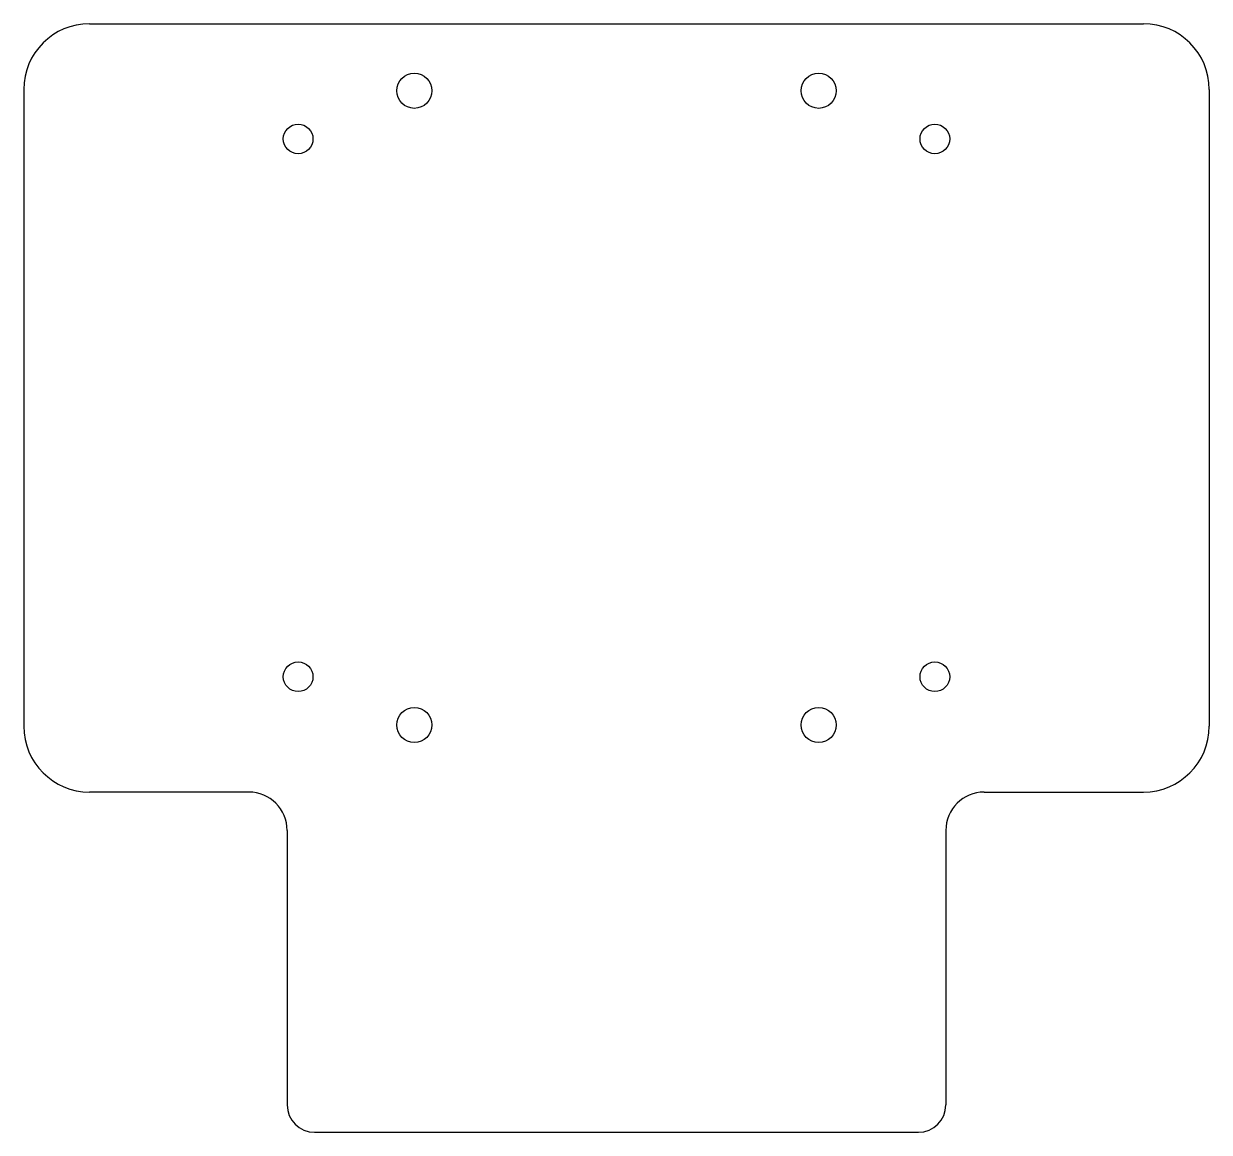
# Model space of a CAD drawing. Extents: x -54 to 54, y -66 to 35.
import ezdxf

# ---------------------------------------------------------------- set-up
doc = ezdxf.new("R2010")
doc.units = 0
doc.layers.add('MODELSKETCH_VISIBLE', color=7, linetype='CONTINUOUS')

msp = doc.modelspace()

# ---------------------------------------------------------------- linework, layer by layer
at = {"layer": 'MODELSKETCH_VISIBLE'}
for p, q in [((-48, 35), (48, 35)), ((-54, 29), (-54, -29)), ((54, 29), (54, -29)), ((-33.5, -35), (-48, -35)), ((33.5, -35), (48, -35)), ((-30, -38.5), (-30, -63.5)), ((30, -38.5), (30, -63.5)), ((-27.5, -66), (27.5, -66))]:
    msp.add_line(p, q, dxfattribs=at)
for centre, radius in [((-18.42, 28.89), 1.6), ((18.42, 28.89), 1.6), ((-29, 24.5), 1.35), ((-29, 24.5), 1.35), ((29, 24.5), 1.35), ((-29, -24.5), 1.35), ((29, -24.5), 1.35), ((-18.42, -28.89), 1.6), ((18.42, -28.89), 1.6)]:
    msp.add_circle(centre, radius, dxfattribs=at)
for centre, radius, start, end in [((-48, 29), 6, 90, 180), ((48, 29), 6, 0, 90), ((-48, -29), 6, 180, 270), ((48, -29), 6, 270, 0), ((-33.5, -38.5), 3.5, 0, 90), ((33.5, -38.5), 3.5, 90, 180), ((-27.5, -63.5), 2.5, 180, 270), ((27.5, -63.5), 2.5, 270, 0)]:
    msp.add_arc(centre, radius, start, end, dxfattribs=at)

doc.saveas('drawing.dxf')
